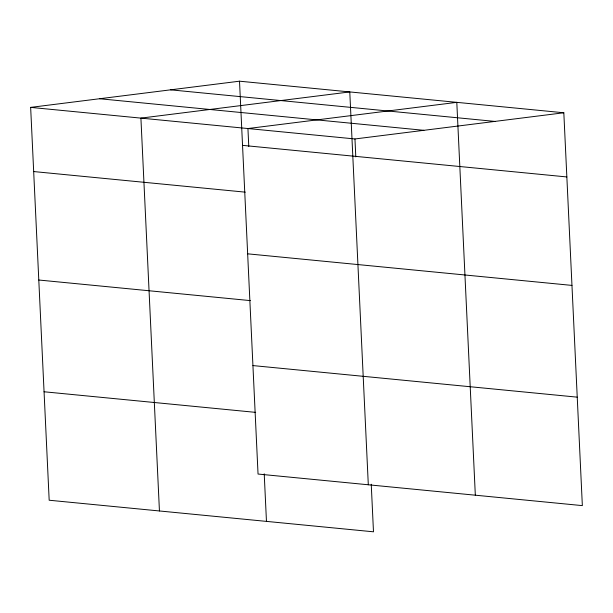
<?xml version="1.0" encoding="UTF-8"?>
<svg xmlns="http://www.w3.org/2000/svg" width="613" height="613" viewBox="0 0 613 613"><rect width="100%" height="100%" fill="white"/><g stroke="black" fill="none" stroke-linecap="round" stroke-linejoin="round"><path stroke-width="0.92" d="M371.24 484.232L373.486 531.808L49.178 500.231L30.65 107.382L239.514 81.192L563.822 112.769L582.35 505.618L258.042 474.041L239.514 81.192M30.65 107.382L354.958 138.959L563.822 112.769M170.59 89.835L494.898 121.412M99.574 98.739L423.882 130.316M242.541 145.365L566.849 176.942M33.677 171.556L245.277 192.153M247.66 253.828L571.967 285.405M38.788 280.018L250.395 300.615M252.924 365.578L577.231 397.155M44.059 391.768L255.667 412.373M475.328 495.197L456.8 102.348L247.936 128.538L248.778 146.469M354.958 138.959L355.801 156.89M368.306 484.776L349.778 91.927L140.913 118.117L159.441 510.966M264.218 473.811L266.463 521.387"/></g></svg>
